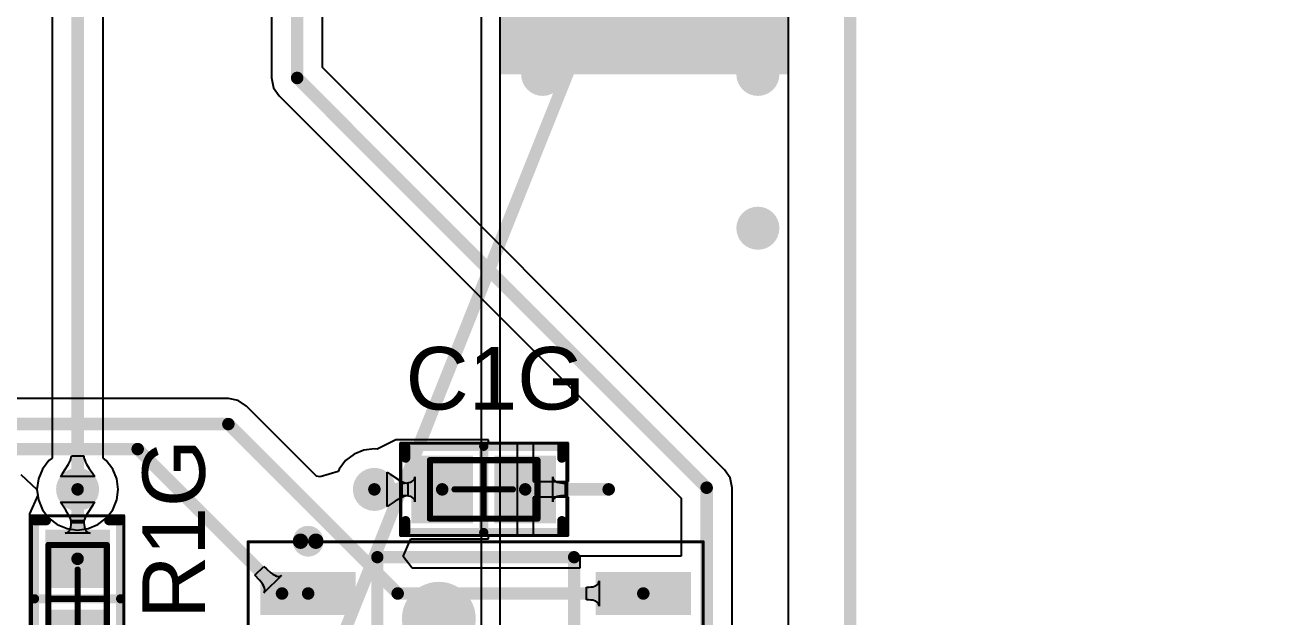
# Model space of a CAD drawing. Header units: inches. Extents: x -0.14 to 3.29, y -0.08 to 7.88.
# Drawn here: x 2.346 to 3.154, y 6.385 to 6.764 of the extents above; entities that cross this region are included whole.
import ezdxf

# ---------------------------------------------------------------- set-up
doc = ezdxf.new("R2010")
doc.units = ezdxf.units.IN
doc.header["$MEASUREMENT"] = 0
for name, color, linetype in [('Board outline', 6, 'Continuous'), ('Bottom Layer', 5, 'Continuous'), ('PCBD Notes', 76, 'Continuous'), ('Top 3D Body', 56, 'Continuous'), ('Top Courtyard', 56, 'Continuous'), ('Top Layer', 1, 'Continuous'), ('Top Overlay', 2, 'Continuous'), ('Top Paste', 8, 'Continuous'), ('Top Solder', 216, 'Continuous'), ('Via Holes', 16, 'Continuous')]:
    doc.layers.add(name, color=color, linetype=linetype)
doc.styles.add('Arial', font='', dxfattribs={"height": 0.2})
doc.styles.get('Arial').set_extended_font_data('Arial')

# ---------------------------------------------------------------- blocks, each defined once
blk = doc.blocks.new('34355DA5_B1DA_47C2_A88A_ECF82120A4F7_253')
at = {"layer": 'Top Layer'}
for points in [[(-0.13583, 0.13819), (-0.13583, 0.16181), (-0.07874, 0.16181), (-0.07874, 0.13819)], [(0.07874, 0.13819), (0.07874, 0.16181), (0.13583, 0.16181), (0.13583, 0.13819)], [(-0.13583, 0.08819), (-0.13583, 0.11181), (-0.07874, 0.11181), (-0.07874, 0.08819)], [(0.07874, 0.08819), (0.07874, 0.11181), (0.13583, 0.11181), (0.13583, 0.08819)], [(-0.13583, 0.03819), (-0.13583, 0.06181), (-0.07874, 0.06181), (-0.07874, 0.03819)], [(0.07874, 0.03819), (0.07874, 0.06181), (0.13583, 0.06181), (0.13583, 0.03819)], [(-0.13583, -0.01181), (-0.13583, 0.01181), (-0.07874, 0.01181), (-0.07874, -0.01181)], [(0.07874, -0.01181), (0.07874, 0.01181), (0.13583, 0.01181), (0.13583, -0.01181)], [(-0.13583, -0.06181), (-0.13583, -0.03819), (-0.07874, -0.03819), (-0.07874, -0.06181)], [(0.07874, -0.06181), (0.07874, -0.03819), (0.13583, -0.03819), (0.13583, -0.06181)], [(-0.13583, -0.11181), (-0.13583, -0.08819), (-0.07874, -0.08819), (-0.07874, -0.11181)], [(0.07874, -0.11181), (0.07874, -0.08819), (0.13583, -0.08819), (0.13583, -0.11181)], [(-0.13583, -0.16181), (-0.13583, -0.13819), (-0.07874, -0.13819), (-0.07874, -0.16181)], [(0.07874, -0.16181), (0.07874, -0.13819), (0.13583, -0.13819), (0.13583, -0.16181)]]:
    blk.add_hatch(color=1, dxfattribs=at).paths.add_polyline_path(points)
at = {"layer": 'Top Paste'}
for points in [[(-0.13583, 0.13819), (-0.13583, 0.16181), (-0.07874, 0.16181), (-0.07874, 0.13819)], [(0.07874, 0.13819), (0.07874, 0.16181), (0.13583, 0.16181), (0.13583, 0.13819)], [(-0.13583, 0.08819), (-0.13583, 0.11181), (-0.07874, 0.11181), (-0.07874, 0.08819)], [(0.07874, 0.08819), (0.07874, 0.11181), (0.13583, 0.11181), (0.13583, 0.08819)], [(-0.13583, 0.03819), (-0.13583, 0.06181), (-0.07874, 0.06181), (-0.07874, 0.03819)], [(0.07874, 0.03819), (0.07874, 0.06181), (0.13583, 0.06181), (0.13583, 0.03819)], [(-0.13583, -0.01181), (-0.13583, 0.01181), (-0.07874, 0.01181), (-0.07874, -0.01181)], [(0.07874, -0.01181), (0.07874, 0.01181), (0.13583, 0.01181), (0.13583, -0.01181)], [(-0.13583, -0.06181), (-0.13583, -0.03819), (-0.07874, -0.03819), (-0.07874, -0.06181)], [(0.07874, -0.06181), (0.07874, -0.03819), (0.13583, -0.03819), (0.13583, -0.06181)], [(-0.13583, -0.11181), (-0.13583, -0.08819), (-0.07874, -0.08819), (-0.07874, -0.11181)], [(0.07874, -0.11181), (0.07874, -0.08819), (0.13583, -0.08819), (0.13583, -0.11181)], [(-0.13583, -0.16181), (-0.13583, -0.13819), (-0.07874, -0.13819), (-0.07874, -0.16181)], [(0.07874, -0.16181), (0.07874, -0.13819), (0.13583, -0.13819), (0.13583, -0.16181)]]:
    blk.add_hatch(color=8, dxfattribs=at).paths.add_polyline_path(points)
at = {"layer": 'Top Solder'}
for points in [[(-0.13779, 0.13622), (-0.13779, 0.16378), (-0.07677, 0.16378), (-0.07677, 0.13622)], [(0.07677, 0.13622), (0.07677, 0.16378), (0.1378, 0.16378), (0.1378, 0.13622)], [(-0.13779, 0.08622), (-0.13779, 0.11378), (-0.07677, 0.11378), (-0.07677, 0.08622)], [(0.07677, 0.08622), (0.07677, 0.11378), (0.1378, 0.11378), (0.1378, 0.08622)], [(-0.13779, 0.03622), (-0.13779, 0.06378), (-0.07677, 0.06378), (-0.07677, 0.03622)], [(0.07677, 0.03622), (0.07677, 0.06378), (0.1378, 0.06378), (0.1378, 0.03622)], [(-0.13779, -0.01378), (-0.13779, 0.01378), (-0.07677, 0.01378), (-0.07677, -0.01378)], [(0.07677, -0.01378), (0.07677, 0.01378), (0.1378, 0.01378), (0.1378, -0.01378)], [(-0.13779, -0.06378), (-0.13779, -0.03622), (-0.07677, -0.03622), (-0.07677, -0.06378)], [(0.07677, -0.06378), (0.07677, -0.03622), (0.1378, -0.03622), (0.1378, -0.06378)], [(-0.13779, -0.11378), (-0.13779, -0.08622), (-0.07677, -0.08622), (-0.07677, -0.11378)], [(0.07677, -0.11378), (0.07677, -0.08622), (0.1378, -0.08622), (0.1378, -0.11378)], [(-0.13779, -0.16378), (-0.13779, -0.13622), (-0.07677, -0.13622), (-0.07677, -0.16378)], [(0.07677, -0.16378), (0.07677, -0.13622), (0.1378, -0.13622), (0.1378, -0.16378)]]:
    blk.add_hatch(color=216, dxfattribs=at).paths.add_polyline_path(points)
at = {"layer": 'Top Courtyard'}
for points in [[(-0.14567, 0.18307, 0.00197, 0.00197, 0), (0.14567, 0.18307, 0.00197, 0.00197, 0)], [(-0.14567, -0.18307, 0.00197, 0.00197, 0), (-0.14567, 0.18307, 0.00197, 0.00197, 0)], [(0.14567, -0.18307, 0.00197, 0.00197, 0), (0.14567, 0.18307, 0.00197, 0.00197, 0)], [(0, -0.01969, 0.00394, 0.00394, 0), (0, 0.01968, 0.00394, 0.00394, 0)], [(-0.01968, 0, 0.00394, 0.00394, 0), (0.01969, 0, 0.00394, 0.00394, 0)], [(-0.14567, -0.18307, 0.00197, 0.00197, 0), (0.14567, -0.18307, 0.00197, 0.00197, 0)]]:
    blk.add_lwpolyline(points, format="xyseb", dxfattribs=at)
for points in [[(-0.14616, 0.18307, 0.000984, 0.000984, 1), (-0.14518, 0.18307, 0.000984, 0.000984, 1)], [(-0.14616, 0.18307, 0.000984, 0.000984, 1), (-0.14518, 0.18307, 0.000984, 0.000984, 1)], [(0.14518, 0.18307, 0.000984, 0.000984, 1), (0.14616, 0.18307, 0.000984, 0.000984, 1)], [(0.14518, 0.18307, 0.000984, 0.000984, 1), (0.14616, 0.18307, 0.000984, 0.000984, 1)], [(-0.00098, 0.01968, 0.00197, 0.00197, 1), (0.00098, 0.01968, 0.00197, 0.00197, 1)], [(-0.02067, 0, 0.00197, 0.00197, 1), (-0.0187, 0, 0.00197, 0.00197, 1)], [(0.0187, 0, 0.00197, 0.00197, 1), (0.02067, 0, 0.00197, 0.00197, 1)], [(-0.00098, -0.01969, 0.00197, 0.00197, 1), (0.00098, -0.01969, 0.00197, 0.00197, 1)], [(-0.14616, -0.18307, 0.000984, 0.000984, 1), (-0.14518, -0.18307, 0.000984, 0.000984, 1)], [(-0.14616, -0.18307, 0.000984, 0.000984, 1), (-0.14518, -0.18307, 0.000984, 0.000984, 1)], [(0.14518, -0.18307, 0.000984, 0.000984, 1), (0.14616, -0.18307, 0.000984, 0.000984, 1)], [(0.14518, -0.18307, 0.000984, 0.000984, 1), (0.14616, -0.18307, 0.000984, 0.000984, 1)]]:
    blk.add_lwpolyline(points, format="xyseb", close=True, dxfattribs=at)
at = {"layer": 'Top Overlay'}
for points in [[(-0.10236, 0.18346, 0.00984, 0.00984, 1), (-0.1122, 0.18346, 0.00984, 0.00984, 1)], [(-0.11467, 0.18346, 0.00492, 0.00492, 1), (-0.10974, 0.18346, 0.00492, 0.00492, 1)], [(-0.10482, 0.18346, 0.00492, 0.00492, 1), (-0.0999, 0.18346, 0.00492, 0.00492, 1)], [(-0.06496, 0.17323, 0.00394, 0.00394, 1), (-0.06102, 0.17323, 0.00394, 0.00394, 1)], [(-0.06496, 0.17323, 0.00394, 0.00394, 1), (-0.06102, 0.17323, 0.00394, 0.00394, 1)], [(0.06103, 0.17323, 0.00394, 0.00394, 1), (0.06496, 0.17323, 0.00394, 0.00394, 1)], [(0.06103, 0.17323, 0.00394, 0.00394, 1), (0.06496, 0.17323, 0.00394, 0.00394, 1)], [(-0.01181, 0.13386, 0.02362, 0.02362, 1), (-0.03543, 0.13386, 0.02362, 0.02362, 1)], [(-0.04134, 0.13386, 0.01181, 0.01181, 1), (-0.02953, 0.13386, 0.01181, 0.01181, 1)], [(-0.01772, 0.13386, 0.01181, 0.01181, 1), (-0.00591, 0.13386, 0.01181, 0.01181, 1)], [(-0.06496, -0.17323, 0.00394, 0.00394, 1), (-0.06102, -0.17323, 0.00394, 0.00394, 1)], [(-0.06496, -0.17323, 0.00394, 0.00394, 1), (-0.06102, -0.17323, 0.00394, 0.00394, 1)], [(0.06103, -0.17323, 0.00394, 0.00394, 1), (0.06496, -0.17323, 0.00394, 0.00394, 1)], [(0.06103, -0.17323, 0.00394, 0.00394, 1), (0.06496, -0.17323, 0.00394, 0.00394, 1)]]:
    blk.add_lwpolyline(points, format="xyseb", close=True, dxfattribs=at)
for points in [[(-0.06299, 0.17323, 0.00787, 0.00787, 0), (0.06299, 0.17323, 0.00787, 0.00787, 0)], [(-0.06299, -0.17323, 0.00787, 0.00787, 0), (-0.06299, 0.17323, 0.00787, 0.00787, 0)], [(0.06299, -0.17323, 0.00787, 0.00787, 0), (0.06299, 0.17323, 0.00787, 0.00787, 0)], [(-0.06299, -0.17323, 0.00787, 0.00787, 0), (0.06299, -0.17323, 0.00787, 0.00787, 0)]]:
    blk.add_lwpolyline(points, format="xyseb", dxfattribs=at)
blk = doc.blocks.new('RES_0603_1608_380')
at = {"layer": 'Top Layer'}
for points in [[(-0.04232, -0.0187), (-0.04232, 0.0187), (-0.00886, 0.0187), (-0.00886, -0.0187)], [(0.00886, -0.0187), (0.00886, 0.0187), (0.04232, 0.0187), (0.04232, -0.0187)]]:
    blk.add_hatch(color=1, dxfattribs=at).paths.add_polyline_path(points)
at = {"layer": 'Top Paste'}
for points in [[(-0.04232, -0.0187), (-0.04232, 0.0187), (-0.00886, 0.0187), (-0.00886, -0.0187)], [(0.00886, -0.0187), (0.00886, 0.0187), (0.04232, 0.0187), (0.04232, -0.0187)]]:
    blk.add_hatch(color=8, dxfattribs=at).paths.add_polyline_path(points)
at = {"layer": 'Top Solder'}
for points in [[(-0.04429, -0.02067), (-0.04429, 0.02067), (-0.00689, 0.02067), (-0.00689, -0.02067)], [(0.00689, -0.02067), (0.00689, 0.02067), (0.04429, 0.02067), (0.04429, -0.02067)]]:
    blk.add_hatch(color=216, dxfattribs=at).paths.add_polyline_path(points)
at = {"layer": 'Top 3D Body'}
for points in [[(0.03445, 0.0187, 0.00394, 0.00394, 0), (-0.03445, 0.0187, 0.00394, 0.00394, 0)], [(-0.03445, -0.0187, 0.00394, 0.00394, 0), (-0.03445, 0.0187, 0.00394, 0.00394, 0)], [(0.03445, -0.0187, 0.00394, 0.00394, 0), (0.03445, 0.0187, 0.00394, 0.00394, 0)], [(0.03445, -0.0187, 0.00394, 0.00394, 0), (-0.03445, -0.0187, 0.00394, 0.00394, 0)]]:
    blk.add_lwpolyline(points, format="xyseb", dxfattribs=at)
for points in [[(-0.03543, 0.0187, 0.00197, 0.00197, 1), (-0.03346, 0.0187, 0.00197, 0.00197, 1)], [(-0.03543, 0.0187, 0.00197, 0.00197, 1), (-0.03346, 0.0187, 0.00197, 0.00197, 1)], [(0.03347, 0.0187, 0.00197, 0.00197, 1), (0.03543, 0.0187, 0.00197, 0.00197, 1)], [(0.03347, 0.0187, 0.00197, 0.00197, 1), (0.03543, 0.0187, 0.00197, 0.00197, 1)], [(-0.03543, -0.0187, 0.00197, 0.00197, 1), (-0.03346, -0.0187, 0.00197, 0.00197, 1)], [(-0.03543, -0.0187, 0.00197, 0.00197, 1), (-0.03346, -0.0187, 0.00197, 0.00197, 1)], [(0.03347, -0.0187, 0.00197, 0.00197, 1), (0.03543, -0.0187, 0.00197, 0.00197, 1)], [(0.03347, -0.0187, 0.00197, 0.00197, 1), (0.03543, -0.0187, 0.00197, 0.00197, 1)]]:
    blk.add_lwpolyline(points, format="xyseb", close=True, dxfattribs=at)
at = {"layer": 'Top Courtyard'}
for points in [[(0.05315, 0.02953, 0.00197, 0.00197, 0), (-0.05315, 0.02953, 0.00197, 0.00197, 0)], [(-0.05315, -0.02953, 0.00197, 0.00197, 0), (-0.05315, 0.02953, 0.00197, 0.00197, 0)], [(0.05315, -0.02953, 0.00197, 0.00197, 0), (0.05315, 0.02953, 0.00197, 0.00197, 0)], [(0, -0.0187, 0.00394, 0.00394, 0), (0, 0.0187, 0.00394, 0.00394, 0)], [(0.0187, 0, 0.00394, 0.00394, 0), (-0.0187, 0, 0.00394, 0.00394, 0)], [(0.05315, -0.02953, 0.00197, 0.00197, 0), (-0.05315, -0.02953, 0.00197, 0.00197, 0)]]:
    blk.add_lwpolyline(points, format="xyseb", dxfattribs=at)
for points in [[(-0.05364, 0.02953, 0.000984, 0.000984, 1), (-0.05266, 0.02953, 0.000984, 0.000984, 1)], [(-0.05364, 0.02953, 0.000984, 0.000984, 1), (-0.05266, 0.02953, 0.000984, 0.000984, 1)], [(0.05266, 0.02953, 0.000984, 0.000984, 1), (0.05364, 0.02953, 0.000984, 0.000984, 1)], [(0.05266, 0.02953, 0.000984, 0.000984, 1), (0.05364, 0.02953, 0.000984, 0.000984, 1)], [(-0.00098, 0.0187, 0.00197, 0.00197, 1), (0.00098, 0.0187, 0.00197, 0.00197, 1)], [(-0.01968, 0, 0.00197, 0.00197, 1), (-0.01772, 0, 0.00197, 0.00197, 1)], [(0.01772, 0, 0.00197, 0.00197, 1), (0.01969, 0, 0.00197, 0.00197, 1)], [(-0.00098, -0.0187, 0.00197, 0.00197, 1), (0.00098, -0.0187, 0.00197, 0.00197, 1)], [(-0.05364, -0.02953, 0.000984, 0.000984, 1), (-0.05266, -0.02953, 0.000984, 0.000984, 1)], [(-0.05364, -0.02953, 0.000984, 0.000984, 1), (-0.05266, -0.02953, 0.000984, 0.000984, 1)], [(0.05266, -0.02953, 0.000984, 0.000984, 1), (0.05364, -0.02953, 0.000984, 0.000984, 1)], [(0.05266, -0.02953, 0.000984, 0.000984, 1), (0.05364, -0.02953, 0.000984, 0.000984, 1)]]:
    blk.add_lwpolyline(points, format="xyseb", close=True, dxfattribs=at)
at = {"layer": 'Top Overlay'}
for points in [[(0.05, 0.02756, 0.00591, 0.00591, 0), (-0.05, 0.02756, 0.00591, 0.00591, 0)], [(-0.05, 0.02, 0.00591, 0.00591, 0), (-0.05, 0.02756, 0.00591, 0.00591, 0)], [(0, -0.02756, 0.00591, 0.00591, 0), (0, 0.02756, 0.00591, 0.00591, 0)], [(0.05, 0.02, 0.00591, 0.00591, 0), (0.05, 0.02756, 0.00591, 0.00591, 0)], [(-0.05, -0.02756, 0.00591, 0.00591, 0), (-0.05, -0.02, 0.00591, 0.00591, 0)], [(0.05, -0.02756, 0.00591, 0.00591, 0), (0.05, -0.02, 0.00591, 0.00591, 0)], [(0.05, -0.02756, 0.00591, 0.00591, 0), (-0.05, -0.02756, 0.00591, 0.00591, 0)]]:
    blk.add_lwpolyline(points, format="xyseb", dxfattribs=at)
for points in [[(-0.05148, 0.02756, 0.00295, 0.00295, 1), (-0.04852, 0.02756, 0.00295, 0.00295, 1)], [(-0.05148, 0.02756, 0.00295, 0.00295, 1), (-0.04852, 0.02756, 0.00295, 0.00295, 1)], [(-0.00148, 0.02756, 0.00295, 0.00295, 1), (0.00148, 0.02756, 0.00295, 0.00295, 1)], [(0.04852, 0.02756, 0.00295, 0.00295, 1), (0.05148, 0.02756, 0.00295, 0.00295, 1)], [(0.04852, 0.02756, 0.00295, 0.00295, 1), (0.05148, 0.02756, 0.00295, 0.00295, 1)], [(-0.05148, 0.02, 0.00295, 0.00295, 1), (-0.04852, 0.02, 0.00295, 0.00295, 1)], [(0.04852, 0.02, 0.00295, 0.00295, 1), (0.05148, 0.02, 0.00295, 0.00295, 1)], [(-0.05148, -0.02, 0.00295, 0.00295, 1), (-0.04852, -0.02, 0.00295, 0.00295, 1)], [(0.04852, -0.02, 0.00295, 0.00295, 1), (0.05148, -0.02, 0.00295, 0.00295, 1)], [(-0.05148, -0.02756, 0.00295, 0.00295, 1), (-0.04852, -0.02756, 0.00295, 0.00295, 1)], [(-0.05148, -0.02756, 0.00295, 0.00295, 1), (-0.04852, -0.02756, 0.00295, 0.00295, 1)], [(-0.00148, -0.02756, 0.00295, 0.00295, 1), (0.00148, -0.02756, 0.00295, 0.00295, 1)], [(0.04852, -0.02756, 0.00295, 0.00295, 1), (0.05148, -0.02756, 0.00295, 0.00295, 1)], [(0.04852, -0.02756, 0.00295, 0.00295, 1), (0.05148, -0.02756, 0.00295, 0.00295, 1)]]:
    blk.add_lwpolyline(points, format="xyseb", close=True, dxfattribs=at)
blk = doc.blocks.new('CAP_0603_1608_468')
at = {"layer": 'Top Layer'}
for points in [[(-0.04429, -0.01969), (-0.04429, 0.01969), (-0.00886, 0.01969), (-0.00886, -0.01969)], [(0.00886, -0.01969), (0.00886, 0.01969), (0.04429, 0.01969), (0.04429, -0.01969)]]:
    blk.add_hatch(color=1, dxfattribs=at).paths.add_polyline_path(points)
at = {"layer": 'Top Paste'}
for points in [[(-0.04429, -0.01969), (-0.04429, 0.01969), (-0.00886, 0.01969), (-0.00886, -0.01969)], [(0.00886, -0.01969), (0.00886, 0.01969), (0.04429, 0.01969), (0.04429, -0.01969)]]:
    blk.add_hatch(color=8, dxfattribs=at).paths.add_polyline_path(points)
at = {"layer": 'Top Solder'}
for points in [[(-0.04626, -0.02165), (-0.04626, 0.02165), (-0.00689, 0.02165), (-0.00689, -0.02165)], [(0.00689, -0.02165), (0.00689, 0.02165), (0.04626, 0.02165), (0.04626, -0.02165)]]:
    blk.add_hatch(color=216, dxfattribs=at).paths.add_polyline_path(points)
at = {"layer": 'Top 3D Body'}
for points in [[(-0.03445, 0.0187, 0.00394, 0.00394, 0), (0.03445, 0.0187, 0.00394, 0.00394, 0)], [(-0.03445, -0.0187, 0.00394, 0.00394, 0), (-0.03445, 0.0187, 0.00394, 0.00394, 0)], [(0.03445, -0.0187, 0.00394, 0.00394, 0), (0.03445, 0.0187, 0.00394, 0.00394, 0)], [(-0.03445, -0.0187, 0.00394, 0.00394, 0), (0.03445, -0.0187, 0.00394, 0.00394, 0)]]:
    blk.add_lwpolyline(points, format="xyseb", dxfattribs=at)
for points in [[(-0.03543, 0.0187, 0.00197, 0.00197, 1), (-0.03346, 0.0187, 0.00197, 0.00197, 1)], [(-0.03543, 0.0187, 0.00197, 0.00197, 1), (-0.03346, 0.0187, 0.00197, 0.00197, 1)], [(0.03347, 0.0187, 0.00197, 0.00197, 1), (0.03543, 0.0187, 0.00197, 0.00197, 1)], [(0.03347, 0.0187, 0.00197, 0.00197, 1), (0.03543, 0.0187, 0.00197, 0.00197, 1)], [(-0.03543, -0.0187, 0.00197, 0.00197, 1), (-0.03346, -0.0187, 0.00197, 0.00197, 1)], [(-0.03543, -0.0187, 0.00197, 0.00197, 1), (-0.03346, -0.0187, 0.00197, 0.00197, 1)], [(0.03347, -0.0187, 0.00197, 0.00197, 1), (0.03543, -0.0187, 0.00197, 0.00197, 1)], [(0.03347, -0.0187, 0.00197, 0.00197, 1), (0.03543, -0.0187, 0.00197, 0.00197, 1)]]:
    blk.add_lwpolyline(points, format="xyseb", close=True, dxfattribs=at)
at = {"layer": 'Top Courtyard'}
for points in [[(-0.05315, 0.02953, 0.00197, 0.00197, 0), (0.05315, 0.02953, 0.00197, 0.00197, 0)], [(-0.05315, -0.02953, 0.00197, 0.00197, 0), (-0.05315, 0.02953, 0.00197, 0.00197, 0)], [(0.05315, -0.02953, 0.00197, 0.00197, 0), (0.05315, 0.02953, 0.00197, 0.00197, 0)], [(0, -0.0187, 0.00394, 0.00394, 0), (0, 0.0187, 0.00394, 0.00394, 0)], [(-0.0187, 0, 0.00394, 0.00394, 0), (0.0187, 0, 0.00394, 0.00394, 0)], [(-0.05315, -0.02953, 0.00197, 0.00197, 0), (0.05315, -0.02953, 0.00197, 0.00197, 0)]]:
    blk.add_lwpolyline(points, format="xyseb", dxfattribs=at)
for points in [[(-0.05364, 0.02953, 0.000984, 0.000984, 1), (-0.05266, 0.02953, 0.000984, 0.000984, 1)], [(-0.05364, 0.02953, 0.000984, 0.000984, 1), (-0.05266, 0.02953, 0.000984, 0.000984, 1)], [(0.05266, 0.02953, 0.000984, 0.000984, 1), (0.05364, 0.02953, 0.000984, 0.000984, 1)], [(0.05266, 0.02953, 0.000984, 0.000984, 1), (0.05364, 0.02953, 0.000984, 0.000984, 1)], [(-0.00098, 0.0187, 0.00197, 0.00197, 1), (0.00099, 0.0187, 0.00197, 0.00197, 1)], [(-0.01968, 0, 0.00197, 0.00197, 1), (-0.01772, 0, 0.00197, 0.00197, 1)], [(0.01772, 0, 0.00197, 0.00197, 1), (0.01969, 0, 0.00197, 0.00197, 1)], [(-0.00098, -0.0187, 0.00197, 0.00197, 1), (0.00099, -0.0187, 0.00197, 0.00197, 1)], [(-0.05364, -0.02953, 0.000984, 0.000984, 1), (-0.05266, -0.02953, 0.000984, 0.000984, 1)], [(-0.05364, -0.02953, 0.000984, 0.000984, 1), (-0.05266, -0.02953, 0.000984, 0.000984, 1)], [(0.05266, -0.02953, 0.000984, 0.000984, 1), (0.05364, -0.02953, 0.000984, 0.000984, 1)], [(0.05266, -0.02953, 0.000984, 0.000984, 1), (0.05364, -0.02953, 0.000984, 0.000984, 1)]]:
    blk.add_lwpolyline(points, format="xyseb", close=True, dxfattribs=at)
at = {"layer": 'Top Overlay'}
for points in [[(-0.05, 0.02, 0.00591, 0.00591, 0), (-0.05, 0.02756, 0.00591, 0.00591, 0)], [(-0.05, 0.02756, 0.00591, 0.00591, 0), (0.05, 0.02756, 0.00591, 0.00591, 0)], [(0, -0.02756, 0.00591, 0.00591, 0), (0, 0.02756, 0.00591, 0.00591, 0)], [(0.05, 0.02, 0.00591, 0.00591, 0), (0.05, 0.02756, 0.00591, 0.00591, 0)], [(-0.05, -0.02756, 0.00591, 0.00591, 0), (-0.05, -0.02, 0.00591, 0.00591, 0)], [(0.05, -0.02756, 0.00591, 0.00591, 0), (0.05, -0.02, 0.00591, 0.00591, 0)], [(-0.05, -0.02756, 0.00591, 0.00591, 0), (0.05, -0.02756, 0.00591, 0.00591, 0)]]:
    blk.add_lwpolyline(points, format="xyseb", dxfattribs=at)
for points in [[(-0.05147, 0.02756, 0.00295, 0.00295, 1), (-0.04852, 0.02756, 0.00295, 0.00295, 1)], [(-0.05147, 0.02756, 0.00295, 0.00295, 1), (-0.04852, 0.02756, 0.00295, 0.00295, 1)], [(-0.00147, 0.02756, 0.00295, 0.00295, 1), (0.00148, 0.02756, 0.00295, 0.00295, 1)], [(0.04853, 0.02756, 0.00295, 0.00295, 1), (0.05148, 0.02756, 0.00295, 0.00295, 1)], [(0.04853, 0.02756, 0.00295, 0.00295, 1), (0.05148, 0.02756, 0.00295, 0.00295, 1)], [(-0.05147, 0.02, 0.00295, 0.00295, 1), (-0.04852, 0.02, 0.00295, 0.00295, 1)], [(0.04853, 0.02, 0.00295, 0.00295, 1), (0.05148, 0.02, 0.00295, 0.00295, 1)], [(-0.05147, -0.02, 0.00295, 0.00295, 1), (-0.04852, -0.02, 0.00295, 0.00295, 1)], [(0.04853, -0.02, 0.00295, 0.00295, 1), (0.05148, -0.02, 0.00295, 0.00295, 1)], [(-0.05147, -0.02756, 0.00295, 0.00295, 1), (-0.04852, -0.02756, 0.00295, 0.00295, 1)], [(-0.05147, -0.02756, 0.00295, 0.00295, 1), (-0.04852, -0.02756, 0.00295, 0.00295, 1)], [(-0.00147, -0.02756, 0.00295, 0.00295, 1), (0.00148, -0.02756, 0.00295, 0.00295, 1)], [(0.04853, -0.02756, 0.00295, 0.00295, 1), (0.05148, -0.02756, 0.00295, 0.00295, 1)], [(0.04853, -0.02756, 0.00295, 0.00295, 1), (0.05148, -0.02756, 0.00295, 0.00295, 1)]]:
    blk.add_lwpolyline(points, format="xyseb", close=True, dxfattribs=at)

msp = doc.modelspace()

# ---------------------------------------------------------------- hatches: boundary and pattern name
at = {"layer": 'Bottom Layer'}
msp.add_hatch(color=5, dxfattribs=at).paths.add_polyline_path([(2.65003, 6.73228), (2.83431, 6.73228), (2.83431, 7.11213), (2.65003, 7.11213)])
h = msp.add_hatch(color=5, dxfattribs=at)
edge = h.paths.add_edge_path()
edge.add_arc((2.67717, 6.73228), 0.01378, 0, 360)
h = msp.add_hatch(color=5, dxfattribs=at)
edge = h.paths.add_edge_path()
edge.add_arc((2.81496, 6.73228), 0.01378, 0, 360)
h = msp.add_hatch(color=5, dxfattribs=at)
edge = h.paths.add_edge_path()
edge.add_arc((2.81496, 6.63386), 0.01378, 0, 360)
h = msp.add_hatch(color=5, dxfattribs=at)
edge = h.paths.add_edge_path()
edge.add_arc((2.37945, 6.46677), 0.01378, 0, 360)
h = msp.add_hatch(color=5, dxfattribs=at)
edge = h.paths.add_edge_path()
edge.add_arc((2.56945, 6.46677), 0.01378, 0, 360)
at = {"layer": 'Top Layer'}
h = msp.add_hatch(color=1, dxfattribs=at)
edge = h.paths.add_edge_path()
edge.add_arc((2.67717, 6.73228), 0.01378, 0, 360)
h = msp.add_hatch(color=1, dxfattribs=at)
edge = h.paths.add_edge_path()
edge.add_arc((2.81496, 6.73228), 0.01378, 0, 360)
h = msp.add_hatch(color=1, dxfattribs=at)
edge = h.paths.add_edge_path()
edge.add_arc((2.81496, 6.63386), 0.01378, 0, 360)
h = msp.add_hatch(color=1, dxfattribs=at)
edge = h.paths.add_edge_path()
edge.add_arc((2.37945, 6.46677), 0.01378, 0, 360)
h = msp.add_hatch(color=1, dxfattribs=at)
edge = h.paths.add_edge_path()
edge.add_arc((2.56945, 6.46677), 0.01378, 0, 360)
at = {"layer": 'Via Holes'}
h = msp.add_hatch(color=7, dxfattribs=at)
edge = h.paths.add_edge_path()
edge.add_arc((2.67717, 6.73228), 0.00689, 0, 360)
h = msp.add_hatch(color=7, dxfattribs=at)
edge = h.paths.add_edge_path()
edge.add_arc((2.81496, 6.73228), 0.00689, 0, 360)
h = msp.add_hatch(color=7, dxfattribs=at)
edge = h.paths.add_edge_path()
edge.add_arc((2.81496, 6.63386), 0.00689, 0, 360)
h = msp.add_hatch(color=7, dxfattribs=at)
edge = h.paths.add_edge_path()
edge.add_arc((2.37945, 6.46677), 0.00689, 0, 360)
h = msp.add_hatch(color=7, dxfattribs=at)
edge = h.paths.add_edge_path()
edge.add_arc((2.56945, 6.46677), 0.00689, 0, 360)

# ---------------------------------------------------------------- linework, layer by layer
at = {"layer": 'Board outline'}
msp.add_lwpolyline([(2.87402, 2.12598, 0.00787, 0.00787, 0), (2.87402, 7.51969, 0.00787, 0.00787, 0)], format="xyseb", dxfattribs=at)
at = {"layer": 'Bottom Layer'}
for p, q in [((2.36314, 7.07916), (2.36314, 6.48675)), ((2.39576, 6.48675), (2.39576, 7.07916)), ((2.83431, 6.83368), (2.83431, 3.59939)), ((2.6378, 6.77953), (2.6378, 6.73228)), ((2.65003, 6.73228), (2.65003, 6.77953)), ((2.6378, 6.73228), (2.6378, 3.71)), ((2.65003, 3.71), (2.65003, 6.73228)), ((2.36106, 6.48516), (2.35693, 6.47977)), ((2.36314, 6.48675), (2.36106, 6.48516)), ((2.37433, 6.48428), (2.37482, 6.48543)), ((2.37482, 6.48543), (2.37517, 6.48647)), ((2.37517, 6.48647), (2.37538, 6.4874)), ((2.37538, 6.4874), (2.37545, 6.48822)), ((2.37545, 6.48822), (2.38345, 6.48822)), ((2.38345, 6.48822), (2.38352, 6.4874)), ((2.38352, 6.4874), (2.38373, 6.48647)), ((2.38373, 6.48647), (2.38408, 6.48543)), ((2.38408, 6.48543), (2.38457, 6.48428)), ((2.39784, 6.48516), (2.39576, 6.48675)), ((2.40197, 6.47977), (2.39784, 6.48516)), ((2.35693, 6.47977), (2.35433, 6.4735)), ((2.36976, 6.47686), (2.3737, 6.48301)), ((2.3737, 6.48301), (2.37433, 6.48428)), ((2.38457, 6.48428), (2.3852, 6.48301)), ((2.3852, 6.48301), (2.38689, 6.48016)), ((2.38689, 6.48016), (2.38913, 6.47686)), ((2.40457, 6.4735), (2.40197, 6.47977)), ((2.35433, 6.4735), (2.35345, 6.46677)), ((2.36843, 6.47504), (2.36976, 6.47686)), ((2.39047, 6.47504), (2.36843, 6.47504)), ((2.38913, 6.47686), (2.39047, 6.47504)), ((2.40545, 6.46677), (2.40457, 6.4735)), ((2.35345, 6.46677), (2.35433, 6.46004)), ((2.40457, 6.46004), (2.40545, 6.46677)), ((2.35433, 6.46004), (2.35693, 6.45377)), ((2.35693, 6.45377), (2.36106, 6.44838)), ((2.39784, 6.44838), (2.40197, 6.45377)), ((2.40197, 6.45377), (2.40457, 6.46004)), ((2.36106, 6.44838), (2.36645, 6.44425)), ((2.39245, 6.44425), (2.39784, 6.44838)), ((2.36645, 6.44425), (2.37272, 6.44165)), ((2.37272, 6.44165), (2.37945, 6.44077)), ((2.37945, 6.44077), (2.38618, 6.44165)), ((2.38618, 6.44165), (2.39245, 6.44425))]:
    msp.add_line(p, q, dxfattribs=at)
msp.add_lwpolyline([(2.37945, 6.46677, 0.008, 0.008, 0), (2.37945, 7.09913, 0.008, 0.008, 0)], format="xyseb", dxfattribs=at)
msp.add_lwpolyline([(2.37745, 6.46677, 0.004, 0.004, 1), (2.38145, 6.46677, 0.004, 0.004, 1)], format="xyseb", close=True, dxfattribs=at)
at = {"layer": 'PCBD Notes'}
msp.add_lwpolyline([(0, 0, 0.00787, 0.00787, 0), (3.14961, 7.87402, 0.00787, 0.00787, 0)], format="xyseb", dxfattribs=at)
at = {"layer": 'Top Layer'}
for p, q in [((2.50369, 7.01), (2.50369, 6.73)), ((2.53631, 6.73676), (2.53631, 7.00324)), ((2.83431, 6.83368), (2.83431, 3.59939)), ((2.79369, 6.47938), (2.53631, 6.73676)), ((2.50369, 6.73), (2.50493, 6.72376)), ((2.50493, 6.72376), (2.50846, 6.71846)), ((2.50846, 6.71846), (2.76584, 6.46108)), ((2.47598, 6.52486), (2.149, 6.52486)), ((2.48222, 6.52362), (2.47598, 6.52486)), ((2.48752, 6.52009), (2.48222, 6.52362)), ((2.53247, 6.47513), (2.48752, 6.52009)), ((2.58316, 6.49846), (2.57116, 6.49255)), ((2.64259, 6.49846), (2.58316, 6.49846)), ((2.58316, 6.49846), (2.58316, 6.49846)), ((2.64259, 6.49646), (2.64259, 6.49846)), ((2.66102, 6.49646), (2.64259, 6.49646)), ((2.66102, 6.46677), (2.66102, 6.49646)), ((2.69374, 6.49646), (2.67102, 6.49646)), ((2.67102, 6.49646), (2.67102, 6.47177)), ((2.69374, 6.47177), (2.69374, 6.49646)), ((2.55106, 6.48516), (2.54693, 6.47977)), ((2.55645, 6.48929), (2.55106, 6.48516)), ((2.56272, 6.49189), (2.55645, 6.48929)), ((2.56945, 6.49277), (2.56272, 6.49189)), ((2.57116, 6.49255), (2.56945, 6.49277)), ((2.54631, 6.47826), (2.53478, 6.47481)), ((2.54693, 6.47977), (2.54631, 6.47826)), ((2.57772, 6.45575), (2.57772, 6.47779)), ((2.57772, 6.47779), (2.57954, 6.47646)), ((2.79723, 6.47408), (2.79369, 6.47938)), ((2.34311, 6.47624), (2.35345, 6.46677)), ((2.53478, 6.47481), (2.53247, 6.47513)), ((2.57954, 6.47646), (2.58569, 6.47252)), ((2.58569, 6.47252), (2.58696, 6.47189)), ((2.58696, 6.47189), (2.58811, 6.4714)), ((2.58728, 6.47077), (2.58882, 6.47081)), ((2.58728, 6.46277), (2.58728, 6.47077)), ((2.58811, 6.4714), (2.58915, 6.47105)), ((2.58882, 6.47081), (2.5902, 6.47093)), ((2.58915, 6.47105), (2.59008, 6.47084)), ((2.59008, 6.47084), (2.5909, 6.47077)), ((2.5902, 6.47093), (2.59142, 6.47113)), ((2.5909, 6.47077), (2.5909, 6.46277)), ((2.59142, 6.47113), (2.59247, 6.47141)), ((2.59247, 6.47141), (2.59337, 6.47177)), ((2.59337, 6.47177), (2.5941, 6.47221)), ((2.5941, 6.47221), (2.59467, 6.47273)), ((2.59467, 6.47273), (2.59507, 6.47333)), ((2.59507, 6.47333), (2.59532, 6.47401)), ((2.59532, 6.47401), (2.5954, 6.47477)), ((2.5954, 6.47477), (2.5954, 6.45877)), ((2.67102, 6.47177), (2.69374, 6.47177)), ((2.68362, 6.45877), (2.68362, 6.47477)), ((2.68362, 6.47477), (2.6837, 6.47401)), ((2.6837, 6.47401), (2.68394, 6.47333)), ((2.68394, 6.47333), (2.68434, 6.47273)), ((2.68434, 6.47273), (2.6849, 6.47221)), ((2.6849, 6.47221), (2.68562, 6.47177)), ((2.68562, 6.47177), (2.6865, 6.47141)), ((2.6865, 6.47141), (2.68754, 6.47113)), ((2.68754, 6.47113), (2.68874, 6.47093)), ((2.68874, 6.47093), (2.6901, 6.47081)), ((2.6901, 6.47081), (2.69162, 6.47077)), ((2.69162, 6.47077), (2.69162, 6.46277)), ((2.79847, 6.46784), (2.79723, 6.47408)), ((2.35393, 6.46309), (2.34875, 6.45109)), ((2.35345, 6.46677), (2.35393, 6.46309)), ((2.58569, 6.46102), (2.58284, 6.45933)), ((2.58696, 6.46165), (2.58569, 6.46102)), ((2.58811, 6.46214), (2.58696, 6.46165)), ((2.58882, 6.46273), (2.58728, 6.46277)), ((2.58915, 6.46249), (2.58811, 6.46214)), ((2.5902, 6.46261), (2.58882, 6.46273)), ((2.59008, 6.4627), (2.58915, 6.46249)), ((2.5909, 6.46277), (2.59008, 6.4627)), ((2.59142, 6.46241), (2.5902, 6.46261)), ((2.59247, 6.46213), (2.59142, 6.46241)), ((2.59337, 6.46177), (2.59247, 6.46213)), ((2.5941, 6.46133), (2.59337, 6.46177)), ((2.59467, 6.46081), (2.5941, 6.46133)), ((2.66102, 6.43709), (2.66102, 6.46677)), ((2.69374, 6.46177), (2.67102, 6.46177)), ((2.67102, 6.46177), (2.67102, 6.43709)), ((2.6849, 6.46133), (2.68434, 6.46081)), ((2.68562, 6.46177), (2.6849, 6.46133)), ((2.6865, 6.46213), (2.68562, 6.46177)), ((2.68754, 6.46241), (2.6865, 6.46213)), ((2.68874, 6.46261), (2.68754, 6.46241)), ((2.6901, 6.46273), (2.68874, 6.46261)), ((2.69162, 6.46277), (2.6901, 6.46273)), ((2.69374, 6.43709), (2.69374, 6.46177)), ((2.76584, 6.46108), (2.76584, 6.42397)), ((2.79847, 6.31116), (2.79847, 6.46784)), ((2.36976, 6.45668), (2.36843, 6.4585)), ((2.36843, 6.4585), (2.39047, 6.4585)), ((2.37201, 6.45338), (2.36976, 6.45668)), ((2.3737, 6.45053), (2.37201, 6.45338)), ((2.38913, 6.45668), (2.3852, 6.45053)), ((2.39047, 6.4585), (2.38913, 6.45668)), ((2.57954, 6.45709), (2.57772, 6.45575)), ((2.58284, 6.45933), (2.57954, 6.45709)), ((2.59507, 6.46021), (2.59467, 6.46081)), ((2.59532, 6.45953), (2.59507, 6.46021)), ((2.5954, 6.45877), (2.59532, 6.45953)), ((2.6837, 6.45953), (2.68362, 6.45877)), ((2.68394, 6.46021), (2.6837, 6.45953)), ((2.68434, 6.46081), (2.68394, 6.46021)), ((2.34875, 6.45109), (2.34875, 6.45109)), ((2.34875, 6.45109), (2.34875, 6.39363)), ((2.37433, 6.44926), (2.3737, 6.45053)), ((2.37482, 6.44811), (2.37433, 6.44926)), ((2.37517, 6.44707), (2.37482, 6.44811)), ((2.37538, 6.44614), (2.37517, 6.44707)), ((2.37529, 6.44405), (2.37541, 6.44543)), ((2.37545, 6.44532), (2.37538, 6.44614)), ((2.37541, 6.44543), (2.37545, 6.44697)), ((2.37545, 6.44697), (2.38345, 6.44697)), ((2.38345, 6.44532), (2.37545, 6.44532)), ((2.38345, 6.44697), (2.38349, 6.44543)), ((2.38352, 6.44614), (2.38345, 6.44532)), ((2.38349, 6.44543), (2.38361, 6.44405)), ((2.38373, 6.44707), (2.38352, 6.44614)), ((2.38408, 6.44811), (2.38373, 6.44707)), ((2.38457, 6.44926), (2.38408, 6.44811)), ((2.3852, 6.45053), (2.38457, 6.44926)), ((2.37145, 6.43885), (2.37221, 6.43894)), ((2.38745, 6.43885), (2.37145, 6.43885)), ((2.37221, 6.43894), (2.37289, 6.43918)), ((2.37289, 6.43918), (2.37349, 6.43959)), ((2.37349, 6.43959), (2.37401, 6.44015)), ((2.37401, 6.44015), (2.37445, 6.44088)), ((2.37445, 6.44088), (2.37481, 6.44178)), ((2.37481, 6.44178), (2.37509, 6.44283)), ((2.37509, 6.44283), (2.37529, 6.44405)), ((2.38361, 6.44405), (2.38381, 6.44283)), ((2.38381, 6.44283), (2.38409, 6.44178)), ((2.38409, 6.44178), (2.38445, 6.44088)), ((2.38445, 6.44088), (2.38489, 6.44015)), ((2.38489, 6.44015), (2.38541, 6.43959)), ((2.38541, 6.43959), (2.38601, 6.43918)), ((2.38601, 6.43918), (2.38669, 6.43894)), ((2.38669, 6.43894), (2.38745, 6.43885)), ((2.64259, 6.43509), (2.64259, 6.43709)), ((2.64259, 6.43709), (2.66102, 6.43709)), ((2.67102, 6.43709), (2.69374, 6.43709)), ((2.58781, 6.42378), (2.5928, 6.43509)), ((2.5928, 6.43509), (2.64259, 6.43509)), ((2.59358, 6.41647), (2.58781, 6.42378)), ((2.76584, 6.42397), (2.70107, 6.42397)), ((2.70107, 6.42397), (2.70107, 6.41647)), ((2.49297, 6.41185), (2.49862, 6.41751)), ((2.49862, 6.41751), (2.50028, 6.41591)), ((2.50028, 6.41591), (2.50323, 6.4134)), ((2.50323, 6.4134), (2.50454, 6.41248)), ((2.50454, 6.41248), (2.50573, 6.41179)), ((2.70107, 6.41647), (2.59358, 6.41647)), ((2.49593, 6.40866), (2.49297, 6.41185)), ((2.49708, 6.40724), (2.49593, 6.40866)), ((2.49799, 6.40594), (2.49708, 6.40724)), ((2.49868, 6.40475), (2.49799, 6.40594)), ((2.49915, 6.40367), (2.49868, 6.40475)), ((2.50994, 6.41173), (2.49874, 6.40054)), ((2.50573, 6.41179), (2.5068, 6.41132)), ((2.5068, 6.41132), (2.50776, 6.41109)), ((2.50776, 6.41109), (2.5086, 6.41107)), ((2.5086, 6.41107), (2.50933, 6.41129)), ((2.50933, 6.41129), (2.50994, 6.41173)), ((2.70811, 6.40432), (2.70933, 6.40452)), ((2.70933, 6.40452), (2.71039, 6.4048)), ((2.71039, 6.4048), (2.71128, 6.40516)), ((2.71128, 6.40516), (2.71201, 6.4056)), ((2.71201, 6.4056), (2.71258, 6.40612)), ((2.71258, 6.40612), (2.71299, 6.40672)), ((2.71299, 6.40672), (2.71323, 6.4074)), ((2.71323, 6.4074), (2.71331, 6.40816)), ((2.71331, 6.40816), (2.71331, 6.39216)), ((2.49874, 6.40054), (2.49919, 6.40115)), ((2.49939, 6.40272), (2.49915, 6.40367)), ((2.49919, 6.40115), (2.4994, 6.40187)), ((2.4994, 6.40187), (2.49939, 6.40272)), ((2.70519, 6.40416), (2.70673, 6.4042)), ((2.70519, 6.39616), (2.70519, 6.40416)), ((2.70673, 6.4042), (2.70811, 6.40432)), ((2.34875, 6.39363), (2.34875, 6.34245)), ((2.70673, 6.39612), (2.70519, 6.39616)), ((2.70811, 6.396), (2.70673, 6.39612)), ((2.70933, 6.3958), (2.70811, 6.396)), ((2.71039, 6.39552), (2.70933, 6.3958)), ((2.71128, 6.39516), (2.71039, 6.39552)), ((2.71201, 6.39472), (2.71128, 6.39516)), ((2.71258, 6.3942), (2.71201, 6.39472)), ((2.71299, 6.3936), (2.71258, 6.3942)), ((2.71323, 6.39292), (2.71299, 6.3936)), ((2.71331, 6.39216), (2.71323, 6.39292))]:
    msp.add_line(p, q, dxfattribs=at)
for points in [[(2.52, 6.73, 0.008, 0.008, 0), (2.52, 7.01, 0.008, 0.008, 0)], [(2.52, 6.73, 0.008, 0.008, 0), (2.78216, 6.46784, 0.008, 0.008, 0)], [(2.14224, 6.50855, 0.008, 0.008, 0), (2.47598, 6.50855, 0.008, 0.008, 0)], [(2.47598, 6.50855, 0.008, 0.008, 0), (2.58437, 6.40016, 0.008, 0.008, 0)], [(2.15121, 6.49255, 0.008, 0.008, 0), (2.41792, 6.49255, 0.008, 0.008, 0)], [(2.41792, 6.49255, 0.008, 0.008, 0), (2.51032, 6.40016, 0.008, 0.008, 0)], [(2.37945, 6.42236, 0.008, 0.008, 0), (2.37945, 6.46677, 0.008, 0.008, 0)], [(2.56945, 6.46677, 0.008, 0.008, 0), (2.61287, 6.46677, 0.008, 0.008, 0)], [(2.66602, 6.46677, 0.008, 0.008, 0), (2.71945, 6.46677, 0.008, 0.008, 0)], [(2.78216, 6.31116, 0.008, 0.008, 0), (2.78216, 6.46784, 0.008, 0.008, 0)], [(2.51032, 6.40016, 0.008, 0.008, 0), (2.52705, 6.40016, 0.008, 0.008, 0)], [(2.58437, 6.40016, 0.008, 0.008, 0), (2.74161, 6.40016, 0.008, 0.008, 0)]]:
    msp.add_lwpolyline(points, format="xyseb", dxfattribs=at)
for points in [[(2.518, 6.73, 0.004, 0.004, 1), (2.522, 6.73, 0.004, 0.004, 1)], [(2.518, 6.73, 0.004, 0.004, 1), (2.522, 6.73, 0.004, 0.004, 1)], [(2.47398, 6.50855, 0.004, 0.004, 1), (2.47798, 6.50855, 0.004, 0.004, 1)], [(2.47398, 6.50855, 0.004, 0.004, 1), (2.47798, 6.50855, 0.004, 0.004, 1)], [(2.41592, 6.49255, 0.004, 0.004, 1), (2.41992, 6.49255, 0.004, 0.004, 1)], [(2.41592, 6.49255, 0.004, 0.004, 1), (2.41992, 6.49255, 0.004, 0.004, 1)], [(2.37745, 6.46677, 0.004, 0.004, 1), (2.38145, 6.46677, 0.004, 0.004, 1)], [(2.56745, 6.46677, 0.004, 0.004, 1), (2.57145, 6.46677, 0.004, 0.004, 1)], [(2.61087, 6.46677, 0.004, 0.004, 1), (2.61487, 6.46677, 0.004, 0.004, 1)], [(2.66402, 6.46677, 0.004, 0.004, 1), (2.66802, 6.46677, 0.004, 0.004, 1)], [(2.71745, 6.46677, 0.004, 0.004, 1), (2.72145, 6.46677, 0.004, 0.004, 1)], [(2.78016, 6.46784, 0.004, 0.004, 1), (2.78416, 6.46784, 0.004, 0.004, 1)], [(2.78016, 6.46784, 0.004, 0.004, 1), (2.78416, 6.46784, 0.004, 0.004, 1)], [(2.37745, 6.42236, 0.004, 0.004, 1), (2.38145, 6.42236, 0.004, 0.004, 1)], [(2.50832, 6.40016, 0.004, 0.004, 1), (2.51232, 6.40016, 0.004, 0.004, 1)], [(2.50832, 6.40016, 0.004, 0.004, 1), (2.51232, 6.40016, 0.004, 0.004, 1)], [(2.52505, 6.40016, 0.004, 0.004, 1), (2.52905, 6.40016, 0.004, 0.004, 1)], [(2.58237, 6.40016, 0.004, 0.004, 1), (2.58637, 6.40016, 0.004, 0.004, 1)], [(2.58237, 6.40016, 0.004, 0.004, 1), (2.58637, 6.40016, 0.004, 0.004, 1)], [(2.73961, 6.40016, 0.004, 0.004, 1), (2.74361, 6.40016, 0.004, 0.004, 1)]]:
    msp.add_lwpolyline(points, format="xyseb", close=True, dxfattribs=at)

# ---------------------------------------------------------------- block references
for name, p in [('CAP_0603_1608_468', (2.63945, 6.46677)), ('34355DA5_B1DA_47C2_A88A_ECF82120A4F7_253', (2.63433, 6.25016))]:
    msp.add_blockref(name, p)
at = {"rotation": 270}
msp.add_blockref('RES_0603_1608_380', (2.37945, 6.39677), dxfattribs=at)

# ---------------------------------------------------------------- texts
at = {"layer": 'Top Overlay', "style": 'Arial'}
msp.add_text('C1G', height=0.04, dxfattribs=at).set_placement((2.58945, 6.51787))
msp.add_text('R1G', height=0.04, rotation=90, dxfattribs=at).set_placement((2.46095, 6.38402))

doc.saveas('drawing.dxf')
